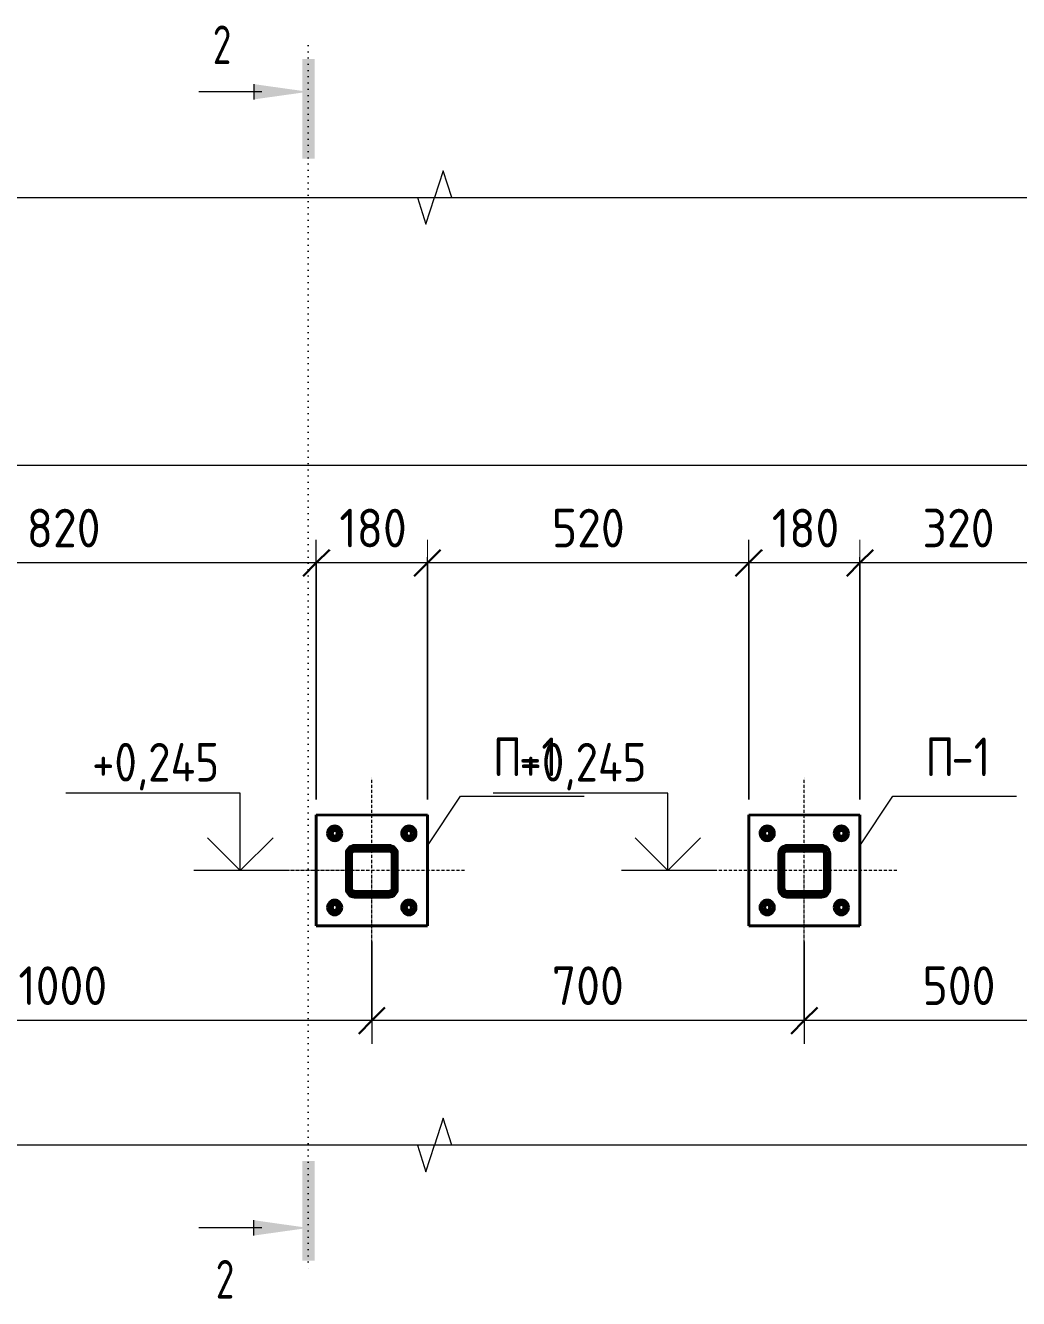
# Model space of a CAD drawing. Header units: millimetres. Extents: x 38797 to 82950, y -34477 to 2697.
# Drawn here: x 75000 to 76607, y -448 to 1613 of the extents above; entities that cross this region are included whole.
import ezdxf

# ---------------------------------------------------------------- set-up
doc = ezdxf.new("R2010")
doc.units = ezdxf.units.MM
doc.linetypes.add('02 Штрихпунктирная _5 мм_', pattern=[8, 5, -1.5, 0, -1.5])
doc.linetypes.add('04 Пунктир 10мм', pattern=[10, 0, -10])
for name, color, linetype, lineweight in [('AA_Dim', 7, 'Continuous', 9), ('AA_Dim-25', 7, 'Continuous', 9), ('AA_Linii', 7, 'Continuous', 9), ('AA_Oformlenie', 7, 'Continuous', 9), ('AA_Razrez', 7, 'Continuous', 9), ('AA_Vinoska', 7, 'Continuous', 9), ('AA_Visotnaya otmetka', 7, 'Continuous', 9), ('AF_Balki', 7, 'Continuous', 20), ('AF_Stena_Опалубка', 253, 'Continuous', 20), ('KR_Detal', 7, 'Continuous', 20)]:
    doc.layers.add(name, color=color, linetype=linetype, lineweight=lineweight)
doc.styles.add('ISOCPEUR', font='isocpeur.TTF', dxfattribs={"width": 0.9, "height": 62.5})
doc.styles.add('ISOCPEUR_1', font='isocpeur.TTF', dxfattribs={"width": 0.7, "height": 62.5})
doc.styles.add('ISOCPEUR_3', font='isocpeur.TTF', dxfattribs={"width": 0.85, "height": 62.5})
doc.dimstyles.new('01_Точн_3_знака__непрозр_', dxfattribs={"dimscale": 304.8, "dimtxt": 62.672186, "dimasz": 0.139436, "dimexe": 0.123031, "dimexo": 0.082021, "dimgap": 0.020505, "dimtad": 1, "dimdec": 3, "dimrnd": 0.001, "dimdsep": 46, "dimtxsty": 'ISOCPEUR', "dimblk1": 'OBLIQUE', "dimblk2": 'OBLIQUE', "dimsah": 1, "dimcen": 0.09, "dimdle": 0.123031, "dimazin": 0, "dimtfac": 1, "dimtdec": 4, "dimtix": 1, "dimtmove": 0, "dimatfit": 3, "dimfxl": 1, "dimtvp": 1, "dimtfill": 1, "dimtolj": 1, "dimtzin": 0, "dimlwd": 18, "dimlwe": 18, "dimarcsym": 2})

# ---------------------------------------------------------------- blocks, each defined once
blk = doc.blocks.new('354_Прокат Лист _НесКаркас_РабПлоск_ - 354_Прокат Лист _НесКаркас_РабПлоск_-3866538-Разрез 3 КМ')
at = {"layer": 'AF_Balki', "lineweight": 35}
for p, q in [((43685.1, 465), (43685.1, 645)), ((43685.1, 645), (43685.1, 465)), ((43685.1, 645), (43865.1, 645)), ((43685.1, 645), (43865.1, 645)), ((43865.1, 465), (43865.1, 645)), ((43865.1, 645), (43865.1, 465)), ((43865.1, 465), (43685.1, 465)), ((43685.1, 465), (43865.1, 465))]:
    blk.add_line(p, q, dxfattribs=at)
blk = doc.blocks.new('354_Анкер клиновой _СоедНесК_РабПлоск_ - M12x120_20-3789180-Разрез 3 КМ')
at = {"layer": 'KR_Detal', "lineweight": 35}
for radius, start, end in [(9, 120, 180), (9, 120, 180), (6, 0, 180), (6, 0, 180), (6, 0, 180), (6, 0, 180), (6, 0, 180), (5.4, 0, 180), (5.4, 0, 180), (9, 90, 120), (9, 90, 120), (4.2, 0, 180), (4.2, 0, 180), (9, 60, 90), (9, 60, 90), (9, 0, 60), (9, 0, 60), (9, 180, 240), (9, 180, 240), (6, 180, 360), (6, 180, 360), (6, 180, 360), (6, 180, 360), (6, 180, 360), (5.4, 180, 360), (5.4, 180, 360), (9, 240, 270), (9, 240, 270), (4.2, 180, 0), (4.2, 180, 0), (9, 270, 300), (9, 270, 300), (9, 300, 0), (9, 300, 0)]:
    blk.add_arc((43835.1, 615), radius, start, end, dxfattribs=at)
for points in [[(43826.1, 620.2), (43826.8, 620.6), (43828.2, 621.4), (43829.8, 622.3), (43830.6, 622.8)], [(43830.6, 622.8), (43829.8, 622.3), (43828.2, 621.4), (43826.8, 620.6), (43826.1, 620.2)], [(43826.1, 615), (43826.1, 615.9), (43826.1, 617.7), (43826.1, 619.4), (43826.1, 620.2)], [(43826.1, 620.2), (43826.1, 619.4), (43826.1, 617.7), (43826.1, 615.9), (43826.1, 615)], [(43830.6, 622.8), (43831.3, 623.2), (43832.9, 624.1), (43834.3, 625), (43835.1, 625.4)], [(43835.1, 625.4), (43834.3, 625), (43832.9, 624.1), (43831.3, 623.2), (43830.6, 622.8)], [(43835.1, 625.4), (43835.8, 625), (43837.2, 624.1), (43838.8, 623.2), (43839.6, 622.8)], [(43839.6, 622.8), (43838.8, 623.2), (43837.2, 624.1), (43835.8, 625), (43835.1, 625.4)], [(43839.6, 622.8), (43840.3, 622.3), (43841.9, 621.4), (43843.3, 620.6), (43844.1, 620.2)], [(43844.1, 620.2), (43843.3, 620.6), (43841.9, 621.4), (43840.3, 622.3), (43839.6, 622.8)], [(43844.1, 620.2), (43844.1, 619.4), (43844.1, 617.7), (43844.1, 615.9), (43844.1, 615)], [(43844.1, 615), (43844.1, 615.9), (43844.1, 617.7), (43844.1, 619.4), (43844.1, 620.2)], [(43826.1, 609.8), (43826.1, 610.6), (43826.1, 612.3), (43826.1, 614.1), (43826.1, 615)], [(43826.1, 615), (43826.1, 614.1), (43826.1, 612.3), (43826.1, 610.6), (43826.1, 609.8)], [(43830.6, 607.2), (43829.8, 607.6), (43828.2, 608.5), (43826.8, 609.4), (43826.1, 609.8)], [(43826.1, 609.8), (43826.8, 609.4), (43828.2, 608.5), (43829.8, 607.6), (43830.6, 607.2)], [(43835.1, 604.6), (43834.3, 605), (43832.9, 605.8), (43831.3, 606.7), (43830.6, 607.2)], [(43830.6, 607.2), (43831.3, 606.7), (43832.9, 605.8), (43834.3, 605), (43835.1, 604.6)], [(43839.6, 607.2), (43838.8, 606.7), (43837.2, 605.8), (43835.8, 605), (43835.1, 604.6)], [(43835.1, 604.6), (43835.8, 605), (43837.2, 605.8), (43838.8, 606.7), (43839.6, 607.2)], [(43844.1, 609.8), (43843.3, 609.4), (43841.9, 608.5), (43840.3, 607.6), (43839.6, 607.2)], [(43839.6, 607.2), (43840.3, 607.6), (43841.9, 608.5), (43843.3, 609.4), (43844.1, 609.8)], [(43844.1, 615), (43844.1, 614.1), (43844.1, 612.3), (43844.1, 610.6), (43844.1, 609.8)], [(43844.1, 609.8), (43844.1, 610.6), (43844.1, 612.3), (43844.1, 614.1), (43844.1, 615)]]:
    blk.add_open_spline(points, degree=3, dxfattribs=at)
blk = doc.blocks.new('354_Шайба_ГОСТ 11371-78_СоедНесК_РабПлоск_ - Шайба_ГОСТ 11371-78-3791985-Разрез 3 КМ')
at = {"layer": 'KR_Detal', "lineweight": 35}
for radius, start, end in [(12, 0, 180), (12, 0, 180), (6.5, 0, 180), (6.5, 0, 180), (12, 180, 0), (12, 180, 360), (6.5, 180, 0), (6.5, 180, 0)]:
    blk.add_arc((43835.1, 615), radius, start, end, dxfattribs=at)
blk = doc.blocks.new('354_Анкер клиновой _СоедНесК_РабПлоск_ - M12x120_20-3803632-Разрез 3 КМ')
at = {"layer": 'KR_Detal', "lineweight": 35}
for radius, start, end in [(9, 120, 180), (9, 120, 180), (9, 180, 240), (9, 180, 240), (6, 0, 180), (6, 0, 180), (6, 0, 180), (6, 0, 180), (6, 0, 180), (6, 180, 360), (6, 180, 360), (6, 180, 360), (6, 180, 360), (6, 180, 0), (5.4, 360, 180), (5.4, 0, 180), (5.4, 180, 360), (5.4, 180, 360), (9, 90, 120), (9, 90, 120), (4.2, 360, 180), (4.2, 360, 180), (4.2, 180, 360), (4.2, 180, 0), (9, 60, 90), (9, 60, 90), (9, 0, 60), (9, 0, 60), (9, 300, 0), (9, 300, 0), (9, 240, 270), (9, 240, 270), (9, 270, 300), (9, 270, 300)]:
    blk.add_arc((43835.1, 495), radius, start, end, dxfattribs=at)
for points in [[(43830.6, 502.8), (43829.8, 502.3), (43828.2, 501.4), (43826.8, 500.6), (43826.1, 500.2)], [(43826.1, 500.2), (43826.8, 500.6), (43828.2, 501.4), (43829.8, 502.3), (43830.6, 502.8)], [(43826.1, 500.2), (43826.1, 499.4), (43826.1, 497.7), (43826.1, 495.9), (43826.1, 495)], [(43826.1, 495), (43826.1, 495.9), (43826.1, 497.7), (43826.1, 499.4), (43826.1, 500.2)], [(43826.1, 495), (43826.1, 494.1), (43826.1, 492.3), (43826.1, 490.6), (43826.1, 489.8)], [(43826.1, 489.8), (43826.1, 490.6), (43826.1, 492.3), (43826.1, 494.1), (43826.1, 495)], [(43835.1, 505.4), (43834.3, 505), (43832.9, 504.1), (43831.3, 503.2), (43830.6, 502.8)], [(43830.6, 502.8), (43831.3, 503.2), (43832.9, 504.1), (43834.3, 505), (43835.1, 505.4)], [(43839.6, 502.8), (43838.8, 503.2), (43837.2, 504.1), (43835.8, 505), (43835.1, 505.4)], [(43835.1, 505.4), (43835.8, 505), (43837.2, 504.1), (43838.8, 503.2), (43839.6, 502.8)], [(43844.1, 500.2), (43843.3, 500.6), (43841.9, 501.4), (43840.3, 502.3), (43839.6, 502.8)], [(43839.6, 502.8), (43840.3, 502.3), (43841.9, 501.4), (43843.3, 500.6), (43844.1, 500.2)], [(43844.1, 495), (43844.1, 495.9), (43844.1, 497.7), (43844.1, 499.4), (43844.1, 500.2)], [(43844.1, 500.2), (43844.1, 499.4), (43844.1, 497.7), (43844.1, 495.9), (43844.1, 495)], [(43844.1, 489.8), (43844.1, 490.6), (43844.1, 492.3), (43844.1, 494.1), (43844.1, 495)], [(43844.1, 495), (43844.1, 494.1), (43844.1, 492.3), (43844.1, 490.6), (43844.1, 489.8)], [(43826.1, 489.8), (43826.8, 489.4), (43828.2, 488.5), (43829.8, 487.6), (43830.6, 487.2)], [(43830.6, 487.2), (43829.8, 487.6), (43828.2, 488.5), (43826.8, 489.4), (43826.1, 489.8)], [(43830.6, 487.2), (43831.3, 486.7), (43832.9, 485.8), (43834.3, 485), (43835.1, 484.6)], [(43835.1, 484.6), (43834.3, 485), (43832.9, 485.8), (43831.3, 486.7), (43830.6, 487.2)], [(43835.1, 484.6), (43835.8, 485), (43837.2, 485.8), (43838.8, 486.7), (43839.6, 487.2)], [(43839.6, 487.2), (43838.8, 486.7), (43837.2, 485.8), (43835.8, 485), (43835.1, 484.6)], [(43839.6, 487.2), (43840.3, 487.6), (43841.9, 488.5), (43843.3, 489.4), (43844.1, 489.8)], [(43844.1, 489.8), (43843.3, 489.4), (43841.9, 488.5), (43840.3, 487.6), (43839.6, 487.2)]]:
    blk.add_open_spline(points, degree=3, dxfattribs=at)
blk = doc.blocks.new('354_Шайба_ГОСТ 11371-78_СоедНесК_РабПлоск_ - Шайба_ГОСТ 11371-78-3803743-Разрез 3 КМ')
at = {"layer": 'KR_Detal', "lineweight": 35}
for radius, start, end in [(12, 360, 180), (12, 360, 180), (12, 180, 360), (12, 180, 360), (6.5, 0, 180), (6.5, 0, 180), (6.5, 180, 0), (6.5, 180, 0)]:
    blk.add_arc((43835.1, 495), radius, start, end, dxfattribs=at)
blk = doc.blocks.new('011_Прямоугольник обрыва _ЭлУзла_ - 011_Прямоугольник обрыва _ЭлУзла_-3853150-Разрез 3 КМ')
at = {"layer": 'AA_Oformlenie'}
for p, q in [((39077.7, 1334), (45475.1, 1334)), ((45475.1, -200), (39077.7, -200))]:
    blk.add_line(p, q, dxfattribs=at)
blk = doc.blocks.new('Разрез - Номер узла_ сзади-394133-Разрез 3 КМ')
at = {"layer": 'AA_Razrez'}
for points in [[(42082.3, -225.8), (42062.4, -225.8), (42062.4, -387.2), (42082.3, -387.2)], [(41983.9, -321.6), (41983.9, -346.5), (42072.2, -334.1)]]:
    blk.add_hatch(color=256, dxfattribs=at).paths.add_polyline_path(points)
for p, q in [((41983.9, -346.5), (41983.9, -321.6)), ((41997.2, -334.1), (41894.8, -334.1))]:
    blk.add_line(p, q, dxfattribs=at)
blk = doc.blocks.new('Разрез - Номер узла_ спереди-394134-Разрез 3 КМ')
at = {"layer": 'AA_Razrez'}
for points in [[(42082.3, 1397), (42062.4, 1397), (42062.4, 1558.5), (42082.3, 1558.5)], [(41983.9, 1492.9), (41983.9, 1517.7), (42072.2, 1505.3)]]:
    blk.add_hatch(color=256, dxfattribs=at).paths.add_polyline_path(points)
for p, q in [((41997.2, 1505.3), (41894.8, 1505.3)), ((41983.9, 1517.7), (41983.9, 1492.9))]:
    blk.add_line(p, q, dxfattribs=at)
blk = doc.blocks.new('DIMBLOCK43-Разрез 3 КМ')
at = {"layer": 'AA_Dim-25', "lineweight": 18}
for p, q in [((76260.4, 129.7), (76260.4, -35.9)), ((76260.4, 1.6), (76260.4, 129.7)), ((76760.4, 132), (76760.4, -35.9)), ((76760.4, 1.6), (76760.4, 132)), ((76760.4, 1.6), (76260.4, 1.6))]:
    blk.add_line(p, q, dxfattribs=at)
at = {"layer": 'AA_Dim-25', "lineweight": 30}
for p, q in [((76260.4, 1.6), (76281.6, 22.8)), ((76760.4, 1.6), (76781.6, 22.8)), ((76260.4, 1.6), (76239.1, -19.7)), ((76760.4, 1.6), (76739.1, -19.7))]:
    blk.add_line(p, q, dxfattribs=at)
at = {"layer": 'AA_Dim-25', "color": 0, "lineweight": 18, "insert": (76451.8, 89.3), "char_height": 62.5, "width": 140.48, "attachment_point": 1, "line_spacing_factor": 1.135194, "style": 'ISOCPEUR', "bg_fill": 3, "box_fill_scale": 1.25, "bg_fill_color": 256, "bg_fill_true_color": 13158600, "bg_fill_transparency": 0}
blk.add_mtext('500', dxfattribs=at)
blk = doc.blocks.new('_Oblique')
at = {"color": 0, "linetype": 'ByBlock', "lineweight": -2}
blk.add_line((-0.5, -0.5), (0.5, 0.5), dxfattribs=at)
blk = doc.blocks.new('DIMBLOCK44-Разрез 3 КМ')
at = {"layer": 'AA_Dim-25', "lineweight": 18}
for p, q in [((75560.4, 129.7), (75560.4, -35.9)), ((75560.4, 1.6), (75560.4, 129.7)), ((76260.4, 129.7), (76260.4, -35.9)), ((76260.4, 1.6), (76260.4, 129.7)), ((76260.4, 1.6), (75560.4, 1.6))]:
    blk.add_line(p, q, dxfattribs=at)
at = {"layer": 'AA_Dim-25', "lineweight": 30}
for p, q in [((75560.4, 1.6), (75581.6, 22.8)), ((76260.4, 1.6), (76281.6, 22.8)), ((75560.4, 1.6), (75539.1, -19.7)), ((76260.4, 1.6), (76239.1, -19.7))]:
    blk.add_line(p, q, dxfattribs=at)
at = {"layer": 'AA_Dim-25', "color": 0, "lineweight": 18, "insert": (75851.8, 89.3), "char_height": 62.5, "width": 140.48, "attachment_point": 1, "line_spacing_factor": 1.135194, "style": 'ISOCPEUR', "bg_fill": 3, "box_fill_scale": 1.25, "bg_fill_color": 256, "bg_fill_true_color": 13158600, "bg_fill_transparency": 0}
blk.add_mtext('700', dxfattribs=at)
blk = doc.blocks.new('DIMBLOCK45-Разрез 3 КМ')
at = {"layer": 'AA_Dim-25', "lineweight": 18}
for p, q in [((74560.4, 129.7), (74560.4, -35.9)), ((74560.4, 1.6), (74560.4, 129.7)), ((75560.4, 129.7), (75560.4, -35.9)), ((75560.4, 1.6), (75560.4, 129.7)), ((75560.4, 1.6), (74560.4, 1.6))]:
    blk.add_line(p, q, dxfattribs=at)
at = {"layer": 'AA_Dim-25', "lineweight": 30}
for p, q in [((74560.4, 1.6), (74581.6, 22.8)), ((75560.4, 1.6), (75581.6, 22.8)), ((74560.4, 1.6), (74539.1, -19.7)), ((75560.4, 1.6), (75539.1, -19.7))]:
    blk.add_line(p, q, dxfattribs=at)
at = {"layer": 'AA_Dim-25', "color": 0, "lineweight": 18, "insert": (74988.2, 89.3), "char_height": 62.5, "width": 173.117, "attachment_point": 1, "line_spacing_factor": 1.135194, "style": 'ISOCPEUR', "bg_fill": 3, "box_fill_scale": 1.25, "bg_fill_color": 256, "bg_fill_true_color": 13158600, "bg_fill_transparency": 0}
blk.add_mtext('1000', dxfattribs=at)
blk = doc.blocks.new('Высотные отметки - Стрелка вверх-400292-Разрез 3 КМ')
at = {"layer": 'AA_Vinoska'}
for p, q in [((40956.4, 369.7), (40673.9, 369.7)), ((40956.4, 244.7), (40956.4, 369.7)), ((40956.4, 244.7), (40903.4, 297.7)), ((40956.4, 244.7), (41009.4, 297.7)), ((41031.4, 244.7), (40881.4, 244.7))]:
    blk.add_line(p, q, dxfattribs=at)
blk = doc.blocks.new('DIMBLOCK50-Разрез 3 КМ')
at = {"layer": 'AA_Dim-25', "lineweight": 18}
for p, q in [((76350.4, 359.7), (76350.4, 780.1)), ((76670.4, 422), (76670.4, 780.1)), ((76670.4, 742.6), (76350.4, 742.6)), ((76350.4, 742.6), (76350.4, 359.7)), ((76670.4, 742.6), (76670.4, 422))]:
    blk.add_line(p, q, dxfattribs=at)
at = {"layer": 'AA_Dim-25', "lineweight": 30}
for p, q in [((76350.4, 742.6), (76371.6, 763.8)), ((76670.4, 742.6), (76691.6, 763.8)), ((76350.4, 742.6), (76329.1, 721.3)), ((76670.4, 742.6), (76649.1, 721.3))]:
    blk.add_line(p, q, dxfattribs=at)
at = {"layer": 'AA_Dim-25', "color": 0, "lineweight": 18, "insert": (76451.8, 830.2), "char_height": 62.5, "width": 140.48, "attachment_point": 1, "line_spacing_factor": 1.135194, "style": 'ISOCPEUR', "bg_fill": 3, "box_fill_scale": 1.25, "bg_fill_color": 256, "bg_fill_true_color": 13158600, "bg_fill_transparency": 0}
blk.add_mtext('320', dxfattribs=at)
blk = doc.blocks.new('DIMBLOCK51-Разрез 3 КМ')
at = {"layer": 'AA_Dim-25', "lineweight": 18}
for p, q in [((76170.4, 359.7), (76170.4, 780.1)), ((76350.4, 359.7), (76350.4, 780.1)), ((76350.4, 742.6), (76170.4, 742.6)), ((76170.4, 742.6), (76170.4, 359.7)), ((76350.4, 742.6), (76350.4, 359.7))]:
    blk.add_line(p, q, dxfattribs=at)
at = {"layer": 'AA_Dim-25', "lineweight": 30}
for p, q in [((76170.4, 742.6), (76191.6, 763.8)), ((76350.4, 742.6), (76371.6, 763.8)), ((76170.4, 742.6), (76149.1, 721.3)), ((76350.4, 742.6), (76329.1, 721.3))]:
    blk.add_line(p, q, dxfattribs=at)
at = {"layer": 'AA_Dim-25', "color": 0, "lineweight": 18, "insert": (76207.8, 830.2), "char_height": 62.5, "width": 126.29, "attachment_point": 1, "line_spacing_factor": 1.135194, "style": 'ISOCPEUR', "bg_fill": 3, "box_fill_scale": 1.25, "bg_fill_color": 256, "bg_fill_true_color": 13158600, "bg_fill_transparency": 0}
blk.add_mtext('180', dxfattribs=at)
blk = doc.blocks.new('DIMBLOCK52-Разрез 3 КМ')
at = {"layer": 'AA_Dim-25', "lineweight": 18}
for p, q in [((75650.4, 359.7), (75650.4, 780.1)), ((76170.4, 359.7), (76170.4, 780.1)), ((76170.4, 742.6), (75650.4, 742.6)), ((75650.4, 742.6), (75650.4, 359.7)), ((76170.4, 742.6), (76170.4, 359.7))]:
    blk.add_line(p, q, dxfattribs=at)
at = {"layer": 'AA_Dim-25', "lineweight": 30}
for p, q in [((75650.4, 742.6), (75671.6, 763.8)), ((76170.4, 742.6), (76191.6, 763.8)), ((75650.4, 742.6), (75629.1, 721.3)), ((76170.4, 742.6), (76149.1, 721.3))]:
    blk.add_line(p, q, dxfattribs=at)
at = {"layer": 'AA_Dim-25', "color": 0, "lineweight": 18, "insert": (75851.8, 830.2), "char_height": 62.5, "width": 140.48, "attachment_point": 1, "line_spacing_factor": 1.135194, "style": 'ISOCPEUR', "bg_fill": 3, "box_fill_scale": 1.25, "bg_fill_color": 256, "bg_fill_true_color": 13158600, "bg_fill_transparency": 0}
blk.add_mtext('520', dxfattribs=at)
blk = doc.blocks.new('DIMBLOCK53-Разрез 3 КМ')
at = {"layer": 'AA_Dim-25', "lineweight": 18}
for p, q in [((75470.4, 359.7), (75470.4, 780.1)), ((75650.4, 359.7), (75650.4, 780.1)), ((75650.4, 742.6), (75470.4, 742.6)), ((75470.4, 742.6), (75470.4, 359.7)), ((75650.4, 742.6), (75650.4, 359.7))]:
    blk.add_line(p, q, dxfattribs=at)
at = {"layer": 'AA_Dim-25', "lineweight": 30}
for p, q in [((75470.4, 742.6), (75491.6, 763.8)), ((75650.4, 742.6), (75671.6, 763.8)), ((75470.4, 742.6), (75449.1, 721.3)), ((75650.4, 742.6), (75629.1, 721.3))]:
    blk.add_line(p, q, dxfattribs=at)
at = {"layer": 'AA_Dim-25', "color": 0, "lineweight": 18, "insert": (75507.8, 830.2), "char_height": 62.5, "width": 126.29, "attachment_point": 1, "line_spacing_factor": 1.135194, "style": 'ISOCPEUR', "bg_fill": 3, "box_fill_scale": 1.25, "bg_fill_color": 256, "bg_fill_true_color": 13158600, "bg_fill_transparency": 0}
blk.add_mtext('180', dxfattribs=at)
blk = doc.blocks.new('DIMBLOCK54-Разрез 3 КМ')
at = {"layer": 'AA_Dim-25', "lineweight": 18}
for p, q in [((74650.4, 359.7), (74650.4, 780.1)), ((75470.4, 359.7), (75470.4, 780.1)), ((75470.4, 742.6), (74650.4, 742.6)), ((74650.4, 742.6), (74650.4, 359.7)), ((75470.4, 742.6), (75470.4, 359.7))]:
    blk.add_line(p, q, dxfattribs=at)
at = {"layer": 'AA_Dim-25', "lineweight": 30}
for p, q in [((74650.4, 742.6), (74671.6, 763.8)), ((75470.4, 742.6), (75491.6, 763.8)), ((74650.4, 742.6), (74629.1, 721.3)), ((75470.4, 742.6), (75449.1, 721.3))]:
    blk.add_line(p, q, dxfattribs=at)
at = {"layer": 'AA_Dim-25', "color": 0, "lineweight": 18, "insert": (75001.8, 830.2), "char_height": 62.5, "width": 140.48, "attachment_point": 1, "line_spacing_factor": 1.135194, "style": 'ISOCPEUR', "bg_fill": 3, "box_fill_scale": 1.25, "bg_fill_color": 256, "bg_fill_true_color": 13158600, "bg_fill_transparency": 0}
blk.add_mtext('820', dxfattribs=at)
blk = doc.blocks.new('043_М_Балки_Полка - Позиция_дп8-3841357-Разрез 3 КМ')
at = {"layer": 'AA_Vinoska'}
blk.add_line((43018.6, 365), (43218.6, 365), dxfattribs=at)

msp = doc.modelspace()

# ---------------------------------------------------------------- linework, layer by layer
at = {"layer": 'AA_Linii', "linetype": '02 Штрихпунктирная _5 мм_', "lineweight": 20}
for p, q in [((75560.375, 94.6842), (75560.375, 394.6842)), ((76260.375, 94.6842), (76260.375, 394.6842)), ((75710.375, 244.6842), (75410.375, 244.6842)), ((76410.375, 244.6842), (76110.375, 244.6842))]:
    msp.add_line(p, q, dxfattribs=at)
at = {"layer": 'AA_Razrez', "linetype": '04 Пунктир 10мм'}
msp.add_line((75457.5549, 1580.28), (75457.5549, -409.0586), dxfattribs=at)
at = {"layer": 'AA_Vinoska'}
for p, q in [((75675.7671, 1377.306), (75661.6899, 1333.9809)), ((75689.8443, 1333.9809), (75675.7671, 1377.306)), ((75634.1899, 1333.9809), (75647.9399, 1290.6797)), ((75647.9399, 1290.6797), (75661.6899, 1333.9809)), ((75675.7671, -156.6749), (75661.6899, -200)), ((75689.8443, -200), (75675.7671, -156.6749)), ((75634.1899, -200), (75647.9399, -243.3013)), ((75647.9399, -243.3013), (75661.6899, -200))]:
    msp.add_line(p, q, dxfattribs=at)
at = {"layer": 'AA_Visotnaya otmetka'}
for p, q in [((75372.6712, 244.6842), (75347.5258, 244.6842)), ((75410.375, 244.6842), (75372.6712, 244.6842)), ((76075.6938, 244.6842), (76039.3726, 244.6842)), ((76110.375, 244.6842), (76075.6938, 244.6842))]:
    msp.add_line(p, q, dxfattribs=at)
at = {"layer": 'AF_Balki', "lineweight": 35}
for p, q in [((75520.375, 273.3442), (75520.375, 271.4538)), ((75520.375, 273.3442), (75520.375, 217.0806)), ((75526.375, 273.3442), (75526.375, 217.0806)), ((75532.375, 285.4007), (75588.375, 285.4007)), ((75588.375, 279.3724), (75532.375, 279.3724)), ((75594.375, 217.0806), (75594.375, 273.3442)), ((75600.375, 271.4538), (75600.375, 273.3442)), ((75600.375, 273.3442), (75600.375, 217.0806)), ((76220.375, 273.3074), (76220.375, 271.4177)), ((76220.375, 273.3074), (76220.375, 217.044)), ((76226.375, 273.3074), (76226.375, 217.044)), ((76232.375, 285.3639), (76288.375, 285.3639)), ((76288.375, 279.3356), (76232.375, 279.3356)), ((76294.375, 217.044), (76294.375, 273.3074)), ((76300.375, 271.4177), (76300.375, 273.3074)), ((76300.375, 273.3074), (76300.375, 217.044)), ((75526.375, 217.0806), (75526.375, 215.1902)), ((75532.375, 211.0523), (75588.375, 211.0523)), ((75594.375, 215.1902), (75594.375, 217.0806)), ((76226.375, 217.044), (76226.375, 215.1542)), ((76232.375, 211.0158), (76288.375, 211.0158)), ((76294.375, 215.1542), (76294.375, 217.044)), ((75588.375, 205.0241), (75532.375, 205.0241)), ((76288.375, 204.9875), (76232.375, 204.9875))]:
    msp.add_line(p, q, dxfattribs=at)
at = {"layer": 'AF_Balki', "lineweight": 60}
for p, q in [((75520.375, 271.4538), (75520.375, 215.1902)), ((75526.375, 215.1902), (75526.375, 271.4538)), ((75588.375, 283.5103), (75532.375, 283.5103)), ((75532.375, 277.482), (75588.375, 277.482)), ((75594.375, 271.4538), (75594.375, 215.1902)), ((75600.375, 215.1902), (75600.375, 271.4538)), ((76220.375, 271.4177), (76220.375, 215.1542)), ((76226.375, 215.1542), (76226.375, 271.4177)), ((76288.375, 283.4741), (76232.375, 283.4741)), ((76232.375, 277.4459), (76288.375, 277.4459)), ((76294.375, 271.4177), (76294.375, 215.1542)), ((76300.375, 215.1542), (76300.375, 271.4177)), ((75588.375, 209.1619), (75532.375, 209.1619)), ((76288.375, 209.126), (76232.375, 209.126)), ((75532.375, 203.1337), (75588.375, 203.1337)), ((76232.375, 203.0978), (76288.375, 203.0978))]:
    msp.add_line(p, q, dxfattribs=at)
at = {"layer": 'AF_Balki', "lineweight": 35, "flags": 128}
for points in [[(75520.375, 273.3442), (75520.6759, 276.027), (75521.5634, 278.5753), (75522.993, 280.8613), (75524.8931, 282.7703), (75527.1684, 284.2067), (75529.7048, 285.0984), (75532.375, 285.4007)], [(75532.375, 279.3724), (75531.0399, 279.2213), (75529.7717, 278.7754), (75528.6341, 278.0572), (75527.684, 277.1027), (75526.9692, 275.9597), (75526.5255, 274.6856), (75526.375, 273.3442)], [(75588.375, 285.4007), (75591.0453, 285.0984), (75593.5816, 284.2067), (75595.8569, 282.7703), (75597.757, 280.8613), (75599.1866, 278.5753), (75600.0742, 276.027), (75600.375, 273.3442)], [(75594.375, 273.3442), (75594.2246, 274.6856), (75593.7808, 275.9597), (75593.066, 277.1027), (75592.116, 278.0572), (75590.9783, 278.7754), (75589.7101, 279.2213), (75588.375, 279.3724)], [(76220.375, 273.3074), (76220.6759, 275.9902), (76221.5634, 278.5385), (76222.993, 280.8245), (76224.8931, 282.7335), (76227.1684, 284.1699), (76229.7048, 285.0616), (76232.375, 285.3639)], [(76232.375, 279.3356), (76231.0399, 279.1845), (76229.7717, 278.7387), (76228.6341, 278.0205), (76227.684, 277.066), (76226.9692, 275.923), (76226.5255, 274.6488), (76226.375, 273.3074)], [(76288.375, 285.3639), (76291.0453, 285.0616), (76293.5816, 284.1699), (76295.8569, 282.7335), (76297.757, 280.8245), (76299.1866, 278.5385), (76300.0742, 275.9902), (76300.375, 273.3074)], [(76294.375, 273.3074), (76294.2246, 274.6488), (76293.7808, 275.923), (76293.066, 277.066), (76292.116, 278.0205), (76290.9783, 278.7387), (76289.7101, 279.1845), (76288.375, 279.3356)], [(75520.375, 217.0806), (75520.6759, 214.3977), (75521.5634, 211.8495), (75522.993, 209.5635), (75524.8931, 207.6544), (75527.1684, 206.218), (75529.7048, 205.3264), (75532.375, 205.0241)], [(75526.375, 217.0806), (75526.5255, 215.7392), (75526.9692, 214.465), (75527.684, 213.322), (75528.6341, 212.3675), (75529.7717, 211.6493), (75531.0399, 211.2035), (75532.375, 211.0523)], [(75600.375, 217.0806), (75600.0742, 214.3977), (75599.1866, 211.8495), (75597.757, 209.5635), (75595.8569, 207.6544), (75593.5816, 206.218), (75591.0453, 205.3264), (75588.375, 205.0241)], [(75588.375, 211.0523), (75589.7101, 211.2035), (75590.9783, 211.6493), (75592.116, 212.3675), (75593.066, 213.322), (75593.7808, 214.465), (75594.2246, 215.7392), (75594.375, 217.0806)], [(76220.375, 217.044), (76220.6759, 214.3612), (76221.5634, 211.8129), (76222.993, 209.5269), (76224.8931, 207.6179), (76227.1684, 206.1815), (76229.7048, 205.2898), (76232.375, 204.9875)], [(76226.375, 217.044), (76226.5255, 215.7026), (76226.9692, 214.4284), (76227.684, 213.2855), (76228.6341, 212.3309), (76229.7717, 211.6128), (76231.0399, 211.1669), (76232.375, 211.0158)], [(76300.375, 217.044), (76300.0742, 214.3612), (76299.1866, 211.8129), (76297.757, 209.5269), (76295.8569, 207.6179), (76293.5816, 206.1815), (76291.0453, 205.2898), (76288.375, 204.9875)], [(76288.375, 211.0158), (76289.7101, 211.1669), (76290.9783, 211.6128), (76292.116, 212.3309), (76293.066, 213.2855), (76293.7808, 214.4284), (76294.2246, 215.7026), (76294.375, 217.044)]]:
    msp.add_lwpolyline(points, dxfattribs=at)
at = {"layer": 'AF_Balki', "lineweight": 60, "flags": 128}
for points in [[(75532.375, 283.5103), (75529.7048, 283.208), (75527.1684, 282.3163), (75524.8931, 280.8799), (75522.993, 278.9709), (75521.5634, 276.6849), (75520.6759, 274.1366), (75520.375, 271.4538)], [(75526.375, 271.4538), (75526.5255, 272.7952), (75526.9692, 274.0693), (75527.684, 275.2123), (75528.6341, 276.1669), (75529.7717, 276.885), (75531.0399, 277.3309), (75532.375, 277.482)], [(75600.375, 271.4538), (75600.0742, 274.1366), (75599.1866, 276.6849), (75597.757, 278.9709), (75595.8569, 280.8799), (75593.5816, 282.3163), (75591.0453, 283.208), (75588.375, 283.5103)], [(75588.375, 277.482), (75589.7101, 277.3309), (75590.9783, 276.885), (75592.116, 276.1669), (75593.066, 275.2123), (75593.7808, 274.0693), (75594.2246, 272.7952), (75594.375, 271.4538)], [(76232.375, 283.4741), (76229.7048, 283.1718), (76227.1684, 282.2802), (76224.8931, 280.8438), (76222.993, 278.9347), (76221.5634, 276.6488), (76220.6759, 274.1005), (76220.375, 271.4177)], [(76226.375, 271.4177), (76226.5255, 272.7591), (76226.9692, 274.0332), (76227.684, 275.1762), (76228.6341, 276.1307), (76229.7717, 276.8489), (76231.0399, 277.2948), (76232.375, 277.4459)], [(76300.375, 271.4177), (76300.0742, 274.1005), (76299.1866, 276.6488), (76297.757, 278.9347), (76295.8569, 280.8438), (76293.5816, 282.2802), (76291.0453, 283.1718), (76288.375, 283.4741)], [(76288.375, 277.4459), (76289.7101, 277.2948), (76290.9783, 276.8489), (76292.116, 276.1307), (76293.066, 275.1762), (76293.7808, 274.0332), (76294.2246, 272.7591), (76294.375, 271.4177)], [(75520.375, 215.1902), (75520.6759, 212.5074), (75521.5634, 209.9591), (75522.993, 207.6731), (75524.8931, 205.764), (75527.1684, 204.3277), (75529.7048, 203.436), (75532.375, 203.1337)], [(75532.375, 209.1619), (75531.0399, 209.3131), (75529.7717, 209.7589), (75528.6341, 210.4771), (75527.684, 211.4316), (75526.9692, 212.5746), (75526.5255, 213.8488), (75526.375, 215.1902)], [(75588.375, 203.1337), (75591.0453, 203.436), (75593.5816, 204.3277), (75595.8569, 205.764), (75597.757, 207.6731), (75599.1866, 209.9591), (75600.0742, 212.5074), (75600.375, 215.1902)], [(75594.375, 215.1902), (75594.2246, 213.8488), (75593.7808, 212.5746), (75593.066, 211.4316), (75592.116, 210.4771), (75590.9783, 209.7589), (75589.7101, 209.3131), (75588.375, 209.1619)], [(76220.375, 215.1542), (76220.6759, 212.4714), (76221.5634, 209.9231), (76222.993, 207.6372), (76224.8931, 205.7281), (76227.1684, 204.2918), (76229.7048, 203.4001), (76232.375, 203.0978)], [(76232.375, 209.126), (76231.0399, 209.2772), (76229.7717, 209.723), (76228.6341, 210.4412), (76227.684, 211.3957), (76226.9692, 212.5387), (76226.5255, 213.8128), (76226.375, 215.1542)], [(76288.375, 203.0978), (76291.0453, 203.4001), (76293.5816, 204.2918), (76295.8569, 205.7281), (76297.757, 207.6372), (76299.1866, 209.9231), (76300.0742, 212.4714), (76300.375, 215.1542)], [(76294.375, 215.1542), (76294.2246, 213.8128), (76293.7808, 212.5387), (76293.066, 211.3957), (76292.116, 210.4412), (76290.9783, 209.723), (76289.7101, 209.2772), (76288.375, 209.126)]]:
    msp.add_lwpolyline(points, dxfattribs=at)
at = {"layer": 'AF_Stena_Опалубка', "lineweight": 9}
msp.add_line((77615.375, 900), (73815.375, 900), dxfattribs=at)

# ---------------------------------------------------------------- block references
at = {"layer": 'AA_Oformlenie'}
msp.add_blockref('011_Прямоугольник обрыва _ЭлУзла_ - 011_Прямоугольник обрыва _ЭлУзла_-3853150-Разрез 3 КМ', (33385.3134, 0), dxfattribs=at)
at = {"layer": 'AA_Razrez'}
for name in ['Разрез - Номер узла_ спереди-394134-Разрез 3 КМ', 'Разрез - Номер узла_ сзади-394133-Разрез 3 КМ']:
    msp.add_blockref(name, (33385.3134, 0), dxfattribs=at)
at = {"layer": 'AA_Visotnaya otmetka'}
for p in [(34391.1299, 0), (35082.9767, 0)]:
    msp.add_blockref('Высотные отметки - Стрелка вверх-400292-Разрез 3 КМ', p, dxfattribs=at)
at = {"layer": 'AF_Balki', "lineweight": 35}
for p in [(31785.3132, -310.3021), (32485.3132, -310.3021)]:
    msp.add_blockref('354_Прокат Лист _НесКаркас_РабПлоск_ - 354_Прокат Лист _НесКаркас_РабПлоск_-3866538-Разрез 3 КМ', p, dxfattribs=at)
at = {"layer": 'KR_Detal', "lineweight": 35, "rotation": 180}
for name, p in [('354_Шайба_ГОСТ 11371-78_СоедНесК_РабПлоск_ - Шайба_ГОСТ 11371-78-3803743-Разрез 3 КМ', (119335.4368, 799.6705)), ('354_Анкер клиновой _СоедНесК_РабПлоск_ - M12x120_20-3803632-Разрез 3 КМ', (119335.4368, 799.6705)), ('354_Шайба_ГОСТ 11371-78_СоедНесК_РабПлоск_ - Шайба_ГОСТ 11371-78-3803743-Разрез 3 КМ', (120035.4368, 799.6705)), ('354_Анкер клиновой _СоедНесК_РабПлоск_ - M12x120_20-3803632-Разрез 3 КМ', (120035.4368, 799.6705)), ('354_Шайба_ГОСТ 11371-78_СоедНесК_РабПлоск_ - Шайба_ГОСТ 11371-78-3791985-Разрез 3 КМ', (119335.4368, 799.6705)), ('354_Анкер клиновой _СоедНесК_РабПлоск_ - M12x120_20-3789180-Разрез 3 КМ', (119335.4368, 799.6705)), ('354_Шайба_ГОСТ 11371-78_СоедНесК_РабПлоск_ - Шайба_ГОСТ 11371-78-3791985-Разрез 3 КМ', (120035.4368, 799.6705)), ('354_Анкер клиновой _СоедНесК_РабПлоск_ - M12x120_20-3789180-Разрез 3 КМ', (120035.4368, 799.6705))]:
    msp.add_blockref(name, p, dxfattribs=at)
at = {"layer": 'KR_Detal', "lineweight": 35}
for name, p in [('354_Шайба_ГОСТ 11371-78_СоедНесК_РабПлоск_ - Шайба_ГОСТ 11371-78-3791985-Разрез 3 КМ', (31785.3132, -310.3021)), ('354_Анкер клиновой _СоедНесК_РабПлоск_ - M12x120_20-3789180-Разрез 3 КМ', (31785.3132, -310.3021)), ('354_Шайба_ГОСТ 11371-78_СоедНесК_РабПлоск_ - Шайба_ГОСТ 11371-78-3791985-Разрез 3 КМ', (32485.3132, -310.3021)), ('354_Анкер клиновой _СоедНесК_РабПлоск_ - M12x120_20-3789180-Разрез 3 КМ', (32485.3132, -310.3021)), ('354_Шайба_ГОСТ 11371-78_СоедНесК_РабПлоск_ - Шайба_ГОСТ 11371-78-3803743-Разрез 3 КМ', (31785.3132, -310.3021)), ('354_Анкер клиновой _СоедНесК_РабПлоск_ - M12x120_20-3803632-Разрез 3 КМ', (31785.3132, -310.3021)), ('354_Шайба_ГОСТ 11371-78_СоедНесК_РабПлоск_ - Шайба_ГОСТ 11371-78-3803743-Разрез 3 КМ', (32485.3132, -310.3021)), ('354_Анкер клиновой _СоедНесК_РабПлоск_ - M12x120_20-3803632-Разрез 3 КМ', (32485.3132, -310.3021))]:
    msp.add_blockref(name, p, dxfattribs=at)

# ---------------------------------------------------------------- texts
at = {"layer": 'AA_Razrez', "char_height": 62.5, "width": 37.879734, "attachment_point": 1, "style": 'ISOCPEUR_1'}
for insert in [(75303.0332, 1612.6453), (75307.8267, -385.9396)]:
    msp.add_mtext('\\fISOCPEUR|b0|i0|c204|p34|;\\W.7;2', dxfattribs=dict(at, insert=insert))

# ---------------------------------------------------------------- next in the draw order: texts
at = {"layer": 'AA_Visotnaya otmetka', "char_height": 62.5, "width": 245.915618, "attachment_point": 1, "line_spacing_factor": 1.135194, "style": 'ISOCPEUR_3', "bg_fill": 3, "box_fill_scale": 1.25, "bg_fill_color": 256, "bg_fill_true_color": 13158600, "bg_fill_transparency": 0}
for insert in [(75107.561, 451.1041), (75799.4078, 451.1041)]:
    msp.add_mtext('+0,245', dxfattribs=dict(at, insert=insert))

# ---------------------------------------------------------------- next in the draw order: dimensions: what is measured, and where the dimension line sits
at = {"layer": 'AA_Dim', "lineweight": 18}
for base, p1, p2, override, picture, middle in [((76350.37502, 742.5763), (76670.37548, 396.95055), (76350.37502, 334.6842), {"dimpost": '<>', "dimfxl": 326.002133}, 'DIMBLOCK50-Разрез 3 КМ', (76510.37525, 780.0763)), ((76260.37502, 1.58681), (76760.37548, 156.95055), (76260.37502, 154.6842), {"dimpost": '<>', "dimfxl": 500.005595}, 'DIMBLOCK43-Разрез 3 КМ', (76510.37525, 39.08681))]:
    dim = msp.add_linear_dim(base=base, p1=p1, p2=p2, dimstyle='01_Точн_3_знака__непрозр_', override=override, dxfattribs=at)
    dim.commit()
    dim.dimension.update_dxf_attribs({"geometry": picture, "text_midpoint": middle})

# ---------------------------------------------------------------- next in the draw order: block references
at = {"layer": 'AA_Vinoska'}
msp.add_blockref('043_М_Балки_Полка - Позиция_дп8-3841357-Разрез 3 КМ', (33385.3134, 0), dxfattribs=at)

# ---------------------------------------------------------------- next in the draw order: texts
at = {"layer": 'AA_Vinoska', "char_height": 62.5, "attachment_point": 1, "style": 'ISOCPEUR_3'}
for s, insert, width in [('\\fISOCPEUR|b0|i0|c204|p34|;\\W.85;П', (76456.3959, 459.8478), 51.107578), ('-1', (76498.5639, 459.8478), 78.364953)]:
    msp.add_mtext(s, dxfattribs=dict(at, insert=insert, width=width))

# ---------------------------------------------------------------- next in the draw order: dimensions: what is measured, and where the dimension line sits
at = {"layer": 'AA_Dim', "lineweight": 18}
for base, p1, p2, override, picture, middle in [((76170.375, 742.5763), (76350.375, 334.6842), (76170.375, 334.6842), {"dimpost": '<>', "dimfxl": 180}, 'DIMBLOCK51-Разрез 3 КМ', (76260.375, 780.0763)), ((75560.375, 1.5868), (76260.375, 154.6842), (75560.375, 154.6842), {"dimpost": '<>', "dimfxl": 700}, 'DIMBLOCK44-Разрез 3 КМ', (75910.375, 39.0868))]:
    dim = msp.add_linear_dim(base=base, p1=p1, p2=p2, dimstyle='01_Точн_3_знака__непрозр_', override=override, dxfattribs=at)
    dim.commit()
    dim.dimension.update_dxf_attribs({"geometry": picture, "text_midpoint": middle})

# ---------------------------------------------------------------- next in the draw order: linework, layer by layer
at = {"layer": 'AA_Vinoska'}
msp.add_line((76350.375, 284.6842), (76403.9433, 365.0098), dxfattribs=at)

# ---------------------------------------------------------------- next in the draw order: dimensions: what is measured, and where the dimension line sits
at = {"layer": 'AA_Dim', "lineweight": 18}
for base, p1, p2, override, picture, middle in [((75650.375, 742.5763), (76170.375, 334.6842), (75650.375, 334.6842), {"dimpost": '<>', "dimfxl": 520}, 'DIMBLOCK52-Разрез 3 КМ', (75910.375, 780.0763)), ((74560.375, 1.5868), (75560.375, 154.6842), (74560.375, 154.6842), {"dimpost": '<>', "dimfxl": 1000}, 'DIMBLOCK45-Разрез 3 КМ', (75060.375, 39.0868))]:
    dim = msp.add_linear_dim(base=base, p1=p1, p2=p2, dimstyle='01_Точн_3_знака__непрозр_', override=override, dxfattribs=at)
    dim.commit()
    dim.dimension.update_dxf_attribs({"geometry": picture, "text_midpoint": middle})

# ---------------------------------------------------------------- next in the draw order: block references
at = {"layer": 'AA_Vinoska'}
msp.add_blockref('043_М_Балки_Полка - Позиция_дп8-3841357-Разрез 3 КМ', (32685.3134, 0), dxfattribs=at)

# ---------------------------------------------------------------- next in the draw order: texts
at = {"layer": 'AA_Vinoska', "char_height": 62.5, "attachment_point": 1, "style": 'ISOCPEUR_3'}
for s, insert, width in [('\\fISOCPEUR|b0|i0|c204|p34|;\\W.85;П', (75756.3959, 459.8478), 51.107578), ('-1', (75798.5639, 459.8478), 78.364953)]:
    msp.add_mtext(s, dxfattribs=dict(at, insert=insert, width=width))

# ---------------------------------------------------------------- next in the draw order: dimensions: what is measured, and where the dimension line sits
at = {"layer": 'AA_Dim', "lineweight": 18}
dim = msp.add_linear_dim(base=(75470.375, 742.5763), p1=(75650.375, 334.6842), p2=(75470.375, 334.6842), dimstyle='01_Точн_3_знака__непрозр_', override={"dimpost": '<>', "dimfxl": 180}, dxfattribs=at)
dim.commit()
dim.dimension.update_dxf_attribs({"geometry": 'DIMBLOCK53-Разрез 3 КМ', "text_midpoint": (75560.375, 780.0763)})

# ---------------------------------------------------------------- next in the draw order: linework, layer by layer
at = {"layer": 'AA_Vinoska'}
msp.add_line((75650.375, 284.6842), (75703.9433, 365.0098), dxfattribs=at)

# ---------------------------------------------------------------- next in the draw order: dimensions: what is measured, and where the dimension line sits
at = {"layer": 'AA_Dim', "lineweight": 18}
dim = msp.add_linear_dim(base=(74650.375, 742.5763), p1=(75470.375, 334.6842), p2=(74650.375, 334.6842), dimstyle='01_Точн_3_знака__непрозр_', override={"dimpost": '<>', "dimfxl": 820}, dxfattribs=at)
dim.commit()
dim.dimension.update_dxf_attribs({"geometry": 'DIMBLOCK54-Разрез 3 КМ', "text_midpoint": (75060.375, 780.0763)})

doc.saveas('drawing.dxf')
